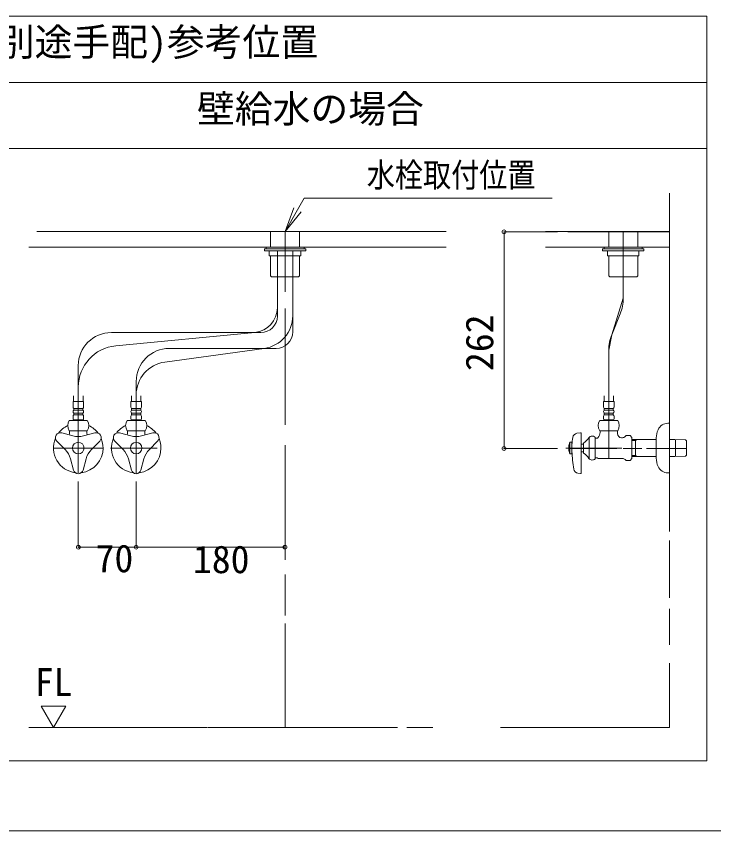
# Model space of a CAD drawing. Units: millimetres, scale not verified. Extents: x -1002 to 1005, y -687 to 676.
# Drawn here: x 347.6 to 716.6, y -687.1 to -256.3 of the extents above; entities that cross this region are included whole.
import ezdxf
from ezdxf.enums import TextEntityAlignment as Align

# ---------------------------------------------------------------- set-up
doc = ezdxf.new("R2010")
doc.units = ezdxf.units.MM
doc.header["$LTSCALE"] = 5
doc.header["$PDMODE"] = 32
doc.header["$PDSIZE"] = 2
doc.layers.add('F-0', color=7, linetype='Continuous', lineweight=15)
doc.styles.add('ＭＳ ゴシック', font='')
doc.styles.get('ＭＳ ゴシック').set_extended_font_data('MS Gothic')

msp = doc.modelspace()

# ---------------------------------------------------------------- linework, layer by layer
at = {"layer": 'F-0', "lineweight": 18}
for p, q in [((-30.814, -256.275), (712.936, -256.275)), ((-30.814, -291.275), (712.936, -291.275))]:
    msp.add_line(p, q, dxfattribs=at)
at = {"layer": 'F-0'}
for p, q in [((341.061, -326.275), (712.936, -326.275)), ((489.811, -370.025), (499.915, -352.525)), ((499.915, -352.525), (631.165, -352.525)), ((693.249, -349.9), (693.249, -370.3)), ((693.249, -349.9), (693.249, -414.118)), ((489.811, -370.025), (494.479, -357.564)), ((489.811, -370.025), (496.374, -358.658)), ((489.811, -370.025), (498.268, -359.752)), ((358.458, -370.025), (575.124, -370.025)), ((575.124, -370.025), (359.148, -370.025)), ((482.155, -370.025), (482.155, -378.337)), ((489.811, -370.049), (489.811, -402.062)), ((497.467, -378.337), (497.467, -370.025)), ((640.582, -370.3), (639.404, -370.3)), ((693.249, -370.3), (640.582, -370.3)), ((661.092, -378.337), (661.092, -370.025)), ((668.749, -405.451), (668.749, -370.025)), ((676.405, -370.025), (676.405, -378.337)), ((693.249, -370.3), (693.249, -395.143)), ((354.186, -378.337), (362.943, -378.337)), ((575.124, -378.337), (359.049, -378.337)), ((479.749, -378.337), (499.874, -378.337)), ((479.749, -379.212), (479.749, -378.337)), ((499.874, -378.337), (499.874, -379.212)), ((627.624, -378.337), (640.376, -378.337)), ((693.249, -378.337), (639.396, -378.337)), ((639.629, -378.337), (693.249, -378.337)), ((658.686, -378.337), (658.686, -379.212)), ((678.811, -378.337), (658.686, -378.337)), ((678.811, -379.212), (678.811, -378.337)), ((478.874, -379.212), (478.874, -380.306)), ((500.749, -379.212), (478.874, -379.212)), ((478.874, -380.306), (500.749, -380.306)), ((499.874, -379.212), (479.749, -379.212)), ((498.124, -380.306), (481.499, -380.306)), ((481.499, -380.306), (481.499, -382.931)), ((481.499, -382.931), (498.124, -382.931)), ((482.155, -382.931), (482.155, -393.606)), ((485.74, -410.493), (485.74, -380.192)), ((485.74, -410.493), (485.74, -382.931)), ((493.882, -414.605), (493.882, -380.346)), ((493.882, -414.605), (493.882, -382.931)), ((497.467, -393.606), (497.467, -382.931)), ((498.124, -382.931), (498.124, -380.306)), ((500.749, -380.306), (500.749, -379.212)), ((500.749, -379.868), (500.749, -380.306)), ((657.811, -380.306), (657.811, -379.212)), ((657.811, -379.212), (679.686, -379.212)), ((657.811, -379.868), (657.811, -380.306)), ((679.686, -380.306), (657.811, -380.306)), ((658.686, -379.212), (678.811, -379.212)), ((660.436, -380.306), (677.061, -380.306)), ((660.436, -382.931), (660.436, -380.306)), ((677.061, -382.931), (660.436, -382.931)), ((661.092, -393.606), (661.092, -382.931)), ((676.405, -382.931), (676.405, -393.606)), ((677.061, -380.306), (677.061, -382.931)), ((679.686, -379.212), (679.686, -380.306)), ((482.483, -393.934), (482.155, -393.606)), ((482.592, -394.043), (482.483, -393.934)), ((482.592, -394.043), (496.636, -394.043)), ((496.636, -394.043), (497.03, -394.043)), ((497.139, -393.934), (497.03, -394.043)), ((497.467, -393.606), (497.139, -393.934)), ((661.092, -393.606), (661.421, -393.934)), ((661.421, -393.934), (661.53, -394.043)), ((661.924, -394.043), (661.53, -394.043)), ((675.967, -394.043), (661.924, -394.043)), ((675.967, -394.043), (676.077, -393.934)), ((676.077, -393.934), (676.405, -393.606)), ((693.249, -409.237), (693.249, -426.215)), ((485.74, -414.808), (485.74, -410.493)), ((489.811, -410.915), (489.811, -472.394)), ((493.882, -423.191), (493.882, -414.605)), ((667.16, -413.636), (662.689, -424.716)), ((693.249, -421.946), (693.249, -438.549)), ((397.936, -423.558), (473.86, -423.558)), ((400.235, -430.578), (473.86, -423.558)), ((476.99, -423.558), (473.86, -423.558)), ((426.171, -439.193), (478.773, -431.941)), ((428.561, -431.941), (478.773, -431.941)), ((485.132, -431.941), (478.773, -431.941)), ((661.1, -432.901), (661.1, -490.118)), ((693.249, -431.67), (693.249, -523.793)), ((380.436, -441.058), (380.436, -452.354)), ((693.249, -447.799), (693.249, -528.749)), ((411.061, -449.441), (411.061, -456.529)), ((380.436, -452.354), (380.436, -497.678)), ((380.436, -452.354), (380.436, -497.678)), ((411.061, -456.529), (411.061, -498.212)), ((411.061, -456.529), (411.061, -498.212)), ((383.236, -460.018), (377.636, -460.018)), ((377.636, -460.018), (377.636, -462.971)), ((377.927, -456.995), (377.926, -460.018)), ((382.956, -460.018), (382.957, -456.995)), ((383.236, -462.971), (383.236, -460.018)), ((413.861, -460.018), (408.261, -460.018)), ((408.261, -460.018), (408.261, -462.971)), ((408.552, -456.995), (408.551, -460.018)), ((413.581, -460.018), (413.582, -456.995)), ((413.861, -462.971), (413.861, -460.018)), ((658.3, -460.018), (663.9, -460.018)), ((658.3, -462.971), (658.3, -460.018)), ((658.58, -460.018), (658.579, -456.995)), ((663.61, -456.995), (663.611, -460.018)), ((663.9, -460.018), (663.9, -462.971)), ((378.03, -463.737), (382.842, -463.737)), ((378.03, -464.612), (378.03, -463.737)), ((382.842, -464.612), (378.03, -464.612)), ((382.842, -463.737), (382.842, -464.612)), ((408.655, -463.737), (413.467, -463.737)), ((408.655, -464.612), (408.655, -463.737)), ((413.467, -464.612), (408.655, -464.612)), ((413.467, -463.737), (413.467, -464.612)), ((663.507, -463.737), (658.694, -463.737)), ((658.694, -463.737), (658.694, -464.612)), ((658.694, -464.612), (663.507, -464.612)), ((663.507, -464.612), (663.507, -463.737)), ((377.636, -467.784), (377.636, -469.206)), ((378.03, -466.143), (382.842, -466.143)), ((378.03, -467.018), (378.03, -466.143)), ((382.842, -467.018), (378.03, -467.018)), ((382.842, -466.143), (382.842, -467.018)), ((383.236, -469.206), (383.236, -467.784)), ((408.261, -467.784), (408.261, -469.206)), ((408.655, -466.143), (413.467, -466.143)), ((408.655, -467.018), (408.655, -466.143)), ((413.467, -467.018), (408.655, -467.018)), ((413.467, -466.143), (413.467, -467.018)), ((413.861, -469.206), (413.861, -467.784)), ((658.3, -469.206), (658.3, -467.784)), ((663.507, -466.143), (658.694, -466.143)), ((658.694, -466.143), (658.694, -467.018)), ((658.694, -467.018), (663.507, -467.018)), ((663.507, -467.018), (663.507, -466.143)), ((663.9, -467.784), (663.9, -469.206)), ((375.68, -470.081), (385.192, -470.081)), ((378.074, -469.643), (382.799, -469.643)), ((406.305, -470.081), (415.817, -470.081)), ((408.699, -469.643), (413.424, -469.643)), ((665.856, -470.081), (656.345, -470.081)), ((663.463, -469.643), (658.738, -469.643)), ((693.249, -471.525), (692.374, -471.525)), ((693.249, -471.525), (693.249, -497.643)), ((371.643, -476.645), (377.605, -478.243)), ((385.192, -475.462), (375.68, -475.462)), ((375.842, -475.462), (375.842, -476.343)), ((375.842, -475.462), (376.351, -475.462)), ((376.351, -475.462), (384.522, -475.462)), ((389.229, -476.645), (383.267, -478.243)), ((384.522, -475.462), (385.03, -475.462)), ((385.03, -475.462), (385.03, -476.343)), ((385.03, -476.343), (385.03, -476.993)), ((402.268, -476.645), (408.23, -478.243)), ((415.817, -475.462), (406.305, -475.462)), ((406.467, -475.462), (406.467, -476.343)), ((406.467, -475.462), (406.976, -475.462)), ((406.976, -475.462), (415.147, -475.462)), ((419.854, -476.645), (413.892, -478.243)), ((415.147, -475.462), (415.655, -475.462)), ((415.655, -475.462), (415.655, -476.343)), ((415.655, -476.343), (415.655, -476.993)), ((644.274, -476.861), (646.195, -476.591)), ((646.444, -476.807), (646.444, -497.96)), ((656.345, -475.462), (665.856, -475.462)), ((656.507, -475.462), (657.015, -475.462)), ((656.507, -475.462), (656.507, -476.343)), ((657.015, -475.462), (665.186, -475.462)), ((665.186, -475.462), (665.694, -475.462)), ((670.288, -478.082), (669.83, -478.54)), ((672.361, -478.082), (670.288, -478.082)), ((672.361, -478.082), (673.35, -479.071)), ((369.108, -481.037), (373.472, -485.401)), ((391.764, -481.037), (387.4, -485.401)), ((399.733, -481.037), (404.097, -485.401)), ((422.389, -481.037), (418.025, -485.401)), ((640.407, -481.587), (640.262, -482.134)), ((640.407, -481.587), (641.632, -481.587)), ((640.407, -481.587), (640.407, -487.712)), ((641.632, -487.712), (641.632, -481.587)), ((647.757, -482.025), (647.757, -487.275)), ((650.788, -480.854), (650.788, -478.924)), ((650.788, -480.854), (650.788, -488.445)), ((653.882, -490.368), (653.882, -478.931)), ((655.154, -479.4), (655.373, -479.181)), ((667.882, -479.181), (668.283, -479.181)), ((673.35, -490.228), (673.35, -479.071)), ((673.35, -480.214), (675.538, -480.167)), ((673.35, -480.729), (675.319, -480.681)), ((676.242, -480.143), (675.319, -480.676)), ((675.319, -480.167), (675.319, -489.132)), ((675.538, -480.167), (676.46, -480.143)), ((686.249, -479.31), (686.249, -489.989)), ((693.249, -480.143), (695.178, -480.143)), ((695.178, -480.143), (696.1, -480.167)), ((696.1, -480.167), (701.718, -480.288)), ((696.319, -480.676), (696.319, -480.167)), ((696.319, -489.132), (696.319, -480.676)), ((701.718, -480.288), (702.225, -480.824)), ((702.225, -480.824), (702.225, -480.824)), ((702.225, -481.04), (702.225, -480.824)), ((702.225, -488.259), (702.225, -481.04)), ((367.311, -484.65), (393.561, -484.65)), ((393.561, -484.65), (367.311, -484.65)), ((397.496, -484.65), (400.689, -484.65)), ((397.936, -484.65), (422.136, -484.65)), ((489.811, -483.215), (489.811, -543.711)), ((667.988, -484.65), (638.386, -484.65)), ((665.437, -484.901), (640.407, -484.901)), ((646.444, -482.571), (647.757, -482.571)), ((647.757, -486.728), (646.444, -486.728)), ((678.661, -484.901), (668.693, -484.901)), ((702.225, -484.901), (681.033, -484.901)), ((377.901, -496.266), (376.303, -490.304)), ((382.972, -496.266), (384.569, -490.304)), ((408.526, -496.266), (406.928, -490.304)), ((413.597, -496.266), (415.194, -490.304)), ((653.882, -489.9), (654.538, -489.9)), ((654.538, -489.9), (655.154, -489.9)), ((655.154, -489.9), (655.373, -490.118)), ((655.373, -490.118), (668.283, -490.118)), ((670.288, -491.217), (669.83, -490.759)), ((675.319, -488.618), (673.35, -488.57)), ((675.538, -489.132), (673.35, -489.085)), ((675.319, -488.623), (676.242, -489.156)), ((676.46, -489.156), (675.538, -489.132)), ((685.819, -489.156), (676.46, -489.156)), ((686.249, -489.156), (685.819, -489.156)), ((695.178, -489.156), (693.249, -489.156)), ((696.1, -489.132), (695.178, -489.156)), ((701.718, -489.011), (696.1, -489.132)), ((702.225, -488.475), (701.718, -489.011)), ((702.225, -488.475), (702.225, -488.259)), ((702.225, -488.475), (702.225, -488.475)), ((644.788, -497.979), (646.195, -498.177)), ((489.811, -513.709), (489.811, -541.252)), ((693.249, -533.515), (693.249, -563.828)), ((489.811, -551.58), (489.811, -573.246)), ((693.249, -569.737), (693.249, -588.687)), ((489.811, -577.515), (489.811, -632.525)), ((693.249, -598.523), (693.249, -632.525)), ((360.749, -621.158), (373.874, -621.158)), ((367.311, -632.525), (360.749, -621.158)), ((373.874, -621.158), (367.311, -632.525)), ((354.186, -632.525), (427.032, -632.525)), ((367.311, -632.525), (418.835, -632.525)), ((427.032, -632.525), (448.55, -632.525)), ((429.081, -632.525), (438.645, -632.525)), ((448.892, -632.525), (547.15, -632.525)), ((458.114, -632.525), (549.256, -632.525)), ((554.221, -632.525), (567.984, -632.525)), ((603.848, -632.525), (693.249, -632.525)), ((627.624, -632.525), (693.249, -632.525)), ((-1002.086, -687.064), (1002.034, -687.064))]:
    msp.add_line(p, q, dxfattribs=at)
at = {"layer": 'F-0', "color": 4, "lineweight": 9}
for p, q in [((605.663, -370.3), (605.663, -484.901)), ((605.663, -370.3), (633.992, -370.3)), ((605.663, -484.901), (633.992, -484.901)), ((380.436, -537.111), (380.436, -502.289)), ((411.061, -537.111), (411.061, -502.289)), ((489.811, -537.111), (489.811, -502.289)), ((380.436, -537.111), (411.061, -537.111)), ((411.061, -537.111), (489.811, -537.111))]:
    msp.add_line(p, q, dxfattribs=at)
at = {"layer": 'F-0', "lineweight": 18}
msp.add_lwpolyline([(712.936, -256.275), (712.936, -650.025), (341.061, -650.025)], dxfattribs=at)
at = {"layer": 'F-0'}
for points in [[(627.624, -370.025), (640.344, -370.025), (693.249, -370.025)], [(661.1, -490.118), (661.1, -432.901), (662.689, -424.716), (668.749, -405.451), (668.749, -370.025)], [(497.03, -394.043), (496.986, -394.043), (488.936, -394.043)], [(661.53, -394.043), (661.574, -394.043), (669.624, -394.043)], [(378.03, -469.643), (377.811, -469.862), (377.811, -470.081)], [(383.061, -470.081), (383.061, -469.862), (382.842, -469.643)], [(408.655, -469.643), (408.436, -469.862), (408.436, -470.081)], [(413.686, -470.081), (413.686, -469.862), (413.467, -469.643)], [(658.475, -470.081), (658.475, -469.862), (658.694, -469.643)], [(663.507, -469.643), (663.725, -469.862), (663.725, -470.081)], [(665.694, -475.462), (665.694, -476.343), (665.694, -476.993)], [(655.154, -479.4), (654.538, -479.4), (653.882, -479.4)], [(676.46, -480.143), (685.819, -480.143), (686.249, -480.143)], [(641.632, -487.712), (640.407, -487.712), (640.289, -487.275)], [(650.788, -488.445), (650.788, -490.118), (650.788, -490.264)], [(673.35, -490.228), (672.361, -491.217), (670.288, -491.217)], [(692.374, -497.775), (693.249, -497.775), (693.249, -497.643)]]:
    msp.add_lwpolyline(points, dxfattribs=at)
for centre in [(380.436, -484.65), (411.061, -484.65)]:
    msp.add_circle(centre, 3.062, dxfattribs=at)
for centre, radius, start, end in [((646.874, -405.451), 21.875, 338.02737, 0), ((472.615, -410.493), 13.125, 275.44583, 360), ((476.99, -414.808), 8.75, 270, 0), ((476.382, -414.605), 17.5, 277.84996, 0), ((397.936, -441.058), 17.5, 90, 180), ((485.132, -423.191), 8.75, 270, 0), ((682.975, -432.901), 21.875, 158.02737, 180), ((402.311, -452.354), 21.875, 95.44583, 180), ((428.561, -449.441), 17.5, 90, 180), ((428.561, -456.529), 17.5, 97.84996, 180), ((378.577, -462.971), 0.941, 180, 234.43222), ((378.577, -465.378), 0.941, 125.56778, 234.43222), ((382.295, -462.971), 0.941, 305.56778, 0), ((382.295, -465.378), 0.941, 305.56778, 54.43222), ((409.202, -462.971), 0.941, 180, 234.43222), ((409.202, -465.378), 0.941, 125.56778, 234.43222), ((412.92, -462.971), 0.941, 305.56778, 0), ((412.92, -465.378), 0.941, 305.56778, 54.43222), ((659.241, -462.971), 0.941, 180, 234.43222), ((659.241, -465.378), 0.941, 125.56778, 234.43222), ((662.959, -462.971), 0.941, 305.56778, 0), ((662.959, -465.378), 0.941, 305.56778, 54.43222), ((378.577, -467.784), 0.941, 125.56778, 180), ((378.074, -469.206), 0.438, 180, 270), ((382.799, -469.206), 0.438, 270, 0), ((382.295, -467.784), 0.941, 0, 54.43222), ((409.202, -467.784), 0.941, 125.56778, 180), ((408.699, -469.206), 0.438, 180, 270), ((413.424, -469.206), 0.438, 270, 0), ((412.92, -467.784), 0.941, 0, 54.43222), ((659.241, -467.784), 0.941, 125.56778, 180), ((658.738, -469.206), 0.438, 180, 270), ((663.463, -469.206), 0.438, 270, 0), ((662.959, -467.784), 0.941, 0, 54.43222), ((380.436, -484.65), 13.125, 115.15066, 143.05689), ((379.671, -472.771), 4.812, 146.00705, 213.99295), ((381.202, -472.771), 4.812, 326.00705, 33.99295), ((380.436, -484.65), 13.125, 36.94311, 64.84934), ((411.061, -484.65), 13.125, 115.15066, 143.05689), ((410.296, -472.771), 4.812, 146.00705, 213.99295), ((411.827, -472.771), 4.812, 326.00705, 33.99295), ((411.061, -484.65), 13.125, 36.94311, 64.84934), ((660.335, -472.771), 4.812, 146.00705, 213.99295), ((661.866, -472.771), 4.812, 326.00705, 33.99295), ((692.374, -477.212), 5.688, 90, 156.44354), ((370.964, -479.181), 2.625, 75, 225), ((371.723, -476.343), 4.119, 340.64106, 0), ((387.217, -476.993), 2.188, 180, 199.83613), ((389.908, -479.181), 2.625, 315, 105), ((401.589, -479.181), 2.625, 75, 225), ((402.348, -476.343), 4.119, 340.64106, 0), ((417.842, -476.993), 2.188, 180, 199.83613), ((420.533, -479.181), 2.625, 315, 105), ((644.64, -479.46), 2.625, 98.00409, 170.40851), ((646.225, -476.807), 0.219, 0, 98.00409), ((652.388, -476.343), 4.119, 316.4444, 0), ((667.882, -476.993), 2.188, 180, 270), ((697.186, -479.31), 10.938, 156.44354, 180), ((380.436, -484.65), 13.125, 156.94311, 263.05689), ((380.436, -467.678), 10.938, 255, 285), ((380.436, -484.65), 13.125, 0, 23.05689), ((411.061, -484.65), 13.125, 156.94311, 263.05689), ((411.061, -467.678), 10.938, 255, 285), ((411.061, -484.65), 13.125, 0, 23.05689), ((650.907, -484.65), 10.938, 166.70293, 180), ((674.405, -484.49), 32.812, 170.40851, 177.22136), ((641.891, -473.315), 10.5, 303.95919, 326.04081), ((652.35, -480.493), 2.188, 45.573, 143.1301), ((668.283, -476.993), 2.188, 270, 315), ((365.738, -493.135), 10.938, 15, 45), ((380.436, -484.65), 13.125, 276.94311, 0), ((395.134, -493.135), 10.938, 135, 165), ((396.363, -493.135), 10.938, 15, 45), ((411.061, -484.65), 13.125, 276.94311, 0), ((425.759, -493.135), 10.938, 135, 165), ((650.907, -484.65), 10.938, 180, 193.29707), ((707.257, -484.65), 65.648, 181.52753, 189.8029), ((650.907, -484.65), 10.938, 193.29707, 193.88654), ((641.891, -495.984), 10.5, 33.95919, 56.04081), ((652.35, -488.806), 2.188, 216.8699, 314.427), ((668.283, -492.306), 2.188, 45, 90), ((697.186, -489.989), 10.938, 180, 203.55646), ((692.374, -492.087), 5.688, 203.55646, 270), ((380.436, -495.587), 2.625, 195, 345), ((411.061, -495.587), 2.625, 195, 345), ((645.153, -495.38), 2.625, 189.8029, 262), ((646.225, -497.96), 0.219, 262, 0)]:
    msp.add_arc(centre, radius, start, end, dxfattribs=at)
at = {"layer": 'F-0', "color": 6}
for p in [(605.663, -370.3), (605.663, -484.901), (380.436, -537.111), (411.061, -537.111), (489.811, -537.111)]:
    msp.add_point(p, dxfattribs=at)

# ---------------------------------------------------------------- texts
at = {"layer": 'F-0', "style": 'ＭＳ ゴシック'}
for s, p in [('止水栓(別途手配)参考位置', (267.381, -281.591)), ('壁給水の場合', (443.266, -316.92)), ('70', (389.578, -554.741)), ('180', (441.098, -555.233)), ('FL', (357.38, -620.137))]:
    msp.add_text(s, height=14.66, dxfattribs=at).set_placement(p, align=Align.BOTTOM_LEFT)
at = {"layer": 'F-0', "style": 'ＭＳ ゴシック', "width": 0.85}
msp.add_text('水栓取付位置', height=12.83, dxfattribs=at).set_placement((533.065, -350.492), align=Align.BOTTOM_LEFT)
at = {"layer": 'F-0', "style": 'ＭＳ ゴシック'}
msp.add_text('262', height=14.66, rotation=90, dxfattribs=at).set_placement((604.368, -443.905), align=Align.BOTTOM_LEFT)

doc.saveas('drawing.dxf')
